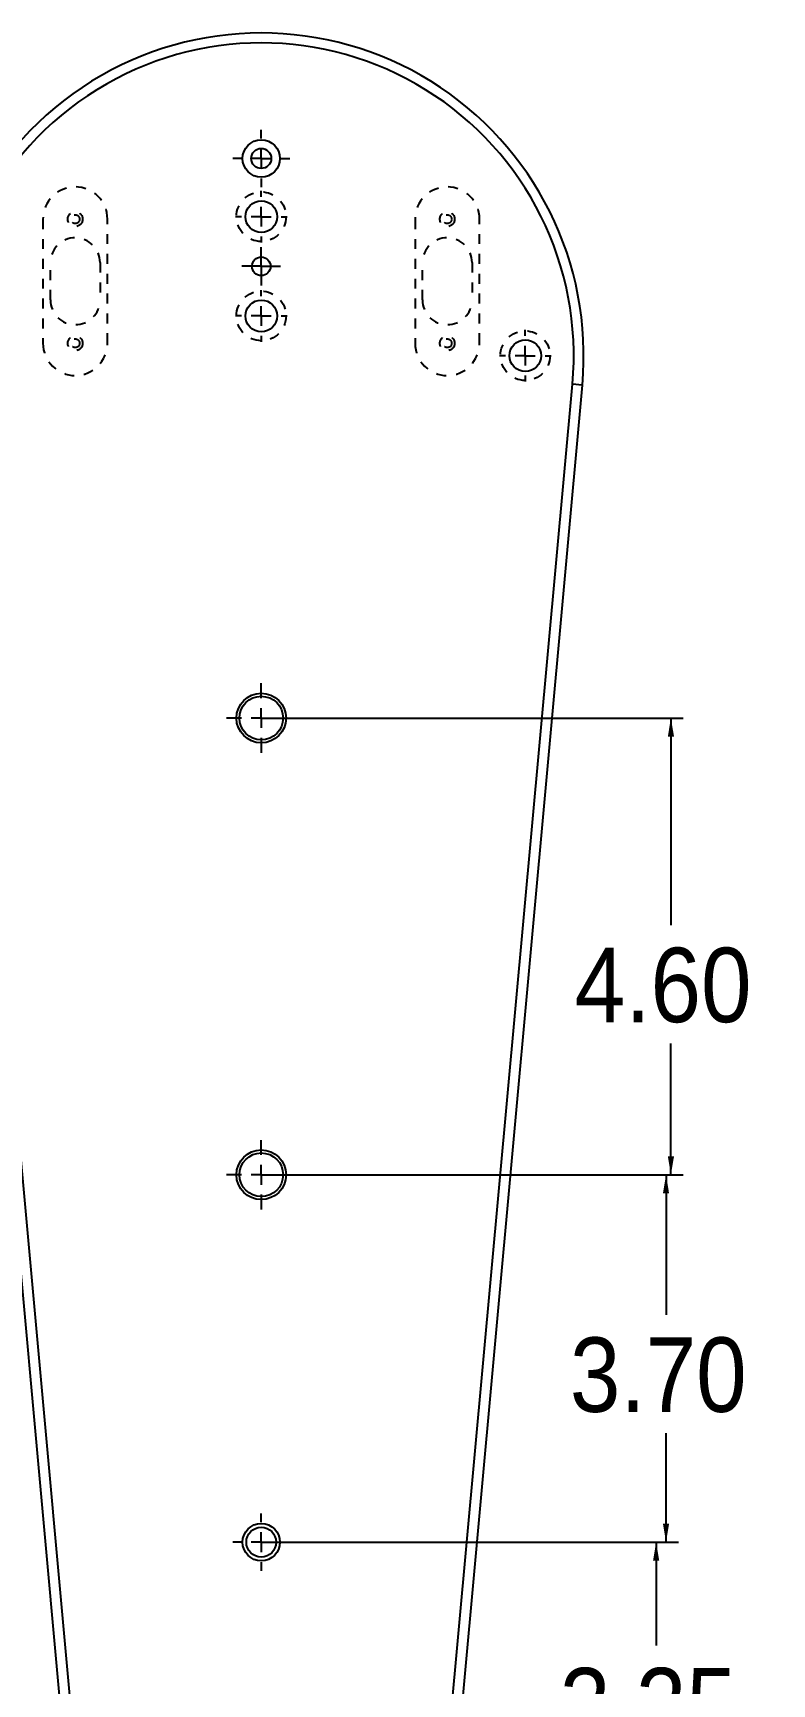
# Model space of a CAD drawing. Extents: x 5.6 to 41.9, y 2.5 to 31.5.
# Drawn here: x 34.4 to 41.85, y 14.92 to 31.55 of the extents above; entities that cross this region are included whole.
import ezdxf

# ---------------------------------------------------------------- set-up
doc = ezdxf.new("R2010")
doc.units = 0
doc.header["$MEASUREMENT"] = 0
doc.header["$PDSIZE"] = -1
doc.linetypes.add('HIDDEN', pattern=[0.075, 0.05, -0.025])
doc.layers.get('0').update_dxf_attribs({"linetype": 'CONTINUOUS'})
doc.layers.get('DEFPOINTS').update_dxf_attribs({"linetype": 'CONTINUOUS'})
doc.styles.add('SLDTEXTSTYLE0', font='GOTHIC.TTF', dxfattribs={"width": 0.913})
doc.dimstyles.new('SLDDIMSTYLE0', dxfattribs={"dimtxt": 1, "dimasz": 0.1875, "dimexe": 0.125, "dimexo": 0.0625, "dimgap": 0.25, "dimtad": 0, "dimtih": 1, "dimtoh": 1, "dimzin": 4, "dimtxsty": 'SLDTEXTSTYLE0', "dimsah": 1, "dimcen": 0.09, "dimclrd": 7, "dimclre": 7, "dimclrt": 7, "dimazin": 3, "dimtfac": 1, "dimtdec": 4, "dimtofl": 0, "dimtmove": 0, "dimatfit": 3, "dimtolj": 1, "dimtzin": 12})
doc.dimstyles.new('SLDDIMSTYLE1', dxfattribs={"dimtxt": 1, "dimasz": 0.1875, "dimexe": 0.125, "dimexo": 0.0625, "dimgap": 0.25, "dimtad": 0, "dimtih": 1, "dimtoh": 1, "dimzin": 12, "dimtxsty": 'SLDTEXTSTYLE0', "dimsah": 1, "dimcen": 0.09, "dimclrd": 7, "dimclre": 7, "dimclrt": 7, "dimazin": 3, "dimtfac": 1, "dimtdec": 4, "dimtofl": 0, "dimtmove": 0, "dimatfit": 3, "dimtolj": 1, "dimtzin": 12})

# ---------------------------------------------------------------- blocks, each defined once
blk = doc.blocks.new('*D0')
at = {"color": 7}
for p, q in [((36.752, 24.65), (40.956, 24.65)), ((40.831, 24.65), (40.831, 22.564)), ((40.831, 20.05), (40.831, 21.373)), ((36.752, 20.05), (40.956, 20.05))]:
    blk.add_line(p, q, dxfattribs=at)
for points in [[(40.831, 24.65), (40.8, 24.462), (40.863, 24.462)], [(40.831, 20.05), (40.863, 20.237), (40.8, 20.237)]]:
    blk.add_solid(points, dxfattribs=at)
at = {"layer": 'DEFPOINTS', "color": 7}
for p in [(36.702, 24.65), (36.702, 20.05)]:
    blk.add_point(p, dxfattribs=at)
at = {"color": 7, "insert": (39.862, 22.337), "char_height": 0.75, "attachment_point": 1, "style": 'SLDTEXTSTYLE0'}
blk.add_mtext('4.60', dxfattribs=at)
blk = doc.blocks.new('*D1')
at = {"color": 7}
for p, q in [((36.752, 20.05), (40.907, 20.05)), ((40.782, 20.05), (40.782, 18.639)), ((40.782, 16.35), (40.782, 17.448)), ((36.752, 16.35), (40.907, 16.35))]:
    blk.add_line(p, q, dxfattribs=at)
for points in [[(40.782, 20.05), (40.751, 19.862), (40.813, 19.862)], [(40.782, 16.35), (40.813, 16.537), (40.751, 16.537)]]:
    blk.add_solid(points, dxfattribs=at)
at = {"layer": 'DEFPOINTS', "color": 7}
for p in [(36.702, 20.05), (36.702, 16.35)]:
    blk.add_point(p, dxfattribs=at)
at = {"color": 7, "insert": (39.813, 18.412), "char_height": 0.75, "attachment_point": 1, "style": 'SLDTEXTSTYLE0'}
blk.add_mtext('3.70', dxfattribs=at)
blk = doc.blocks.new('*D2')
at = {"color": 7}
for p, q in [((36.752, 16.35), (40.807, 16.35)), ((40.682, 16.35), (40.682, 15.31)), ((40.682, 13.1), (40.682, 14.119)), ((36.752, 13.1), (40.807, 13.1))]:
    blk.add_line(p, q, dxfattribs=at)
for points in [[(40.682, 16.35), (40.651, 16.162), (40.714, 16.162)], [(40.682, 13.1), (40.714, 13.287), (40.651, 13.287)]]:
    blk.add_solid(points, dxfattribs=at)
at = {"layer": 'DEFPOINTS', "color": 7}
for p in [(36.702, 16.35), (36.702, 13.1)]:
    blk.add_point(p, dxfattribs=at)
at = {"color": 7, "insert": (39.713, 15.083), "char_height": 0.75, "attachment_point": 1, "style": 'SLDTEXTSTYLE0'}
blk.add_mtext('3.25', dxfattribs=at)
blk = doc.blocks.new('SW_CENTERMARK28')
at = {"color": 7, "linetype": 'CONTINUOUS'}
for p, q in [((36.702, 28.9), (36.702, 28.96)), ((36.702, 28.7), (36.702, 28.8)), ((36.502, 28.7), (36.442, 28.7)), ((36.702, 28.7), (36.602, 28.7)), ((36.702, 28.7), (36.702, 28.6)), ((36.702, 28.7), (36.802, 28.7)), ((36.902, 28.7), (36.962, 28.7)), ((36.702, 28.5), (36.702, 28.44))]:
    blk.add_line(p, q, dxfattribs=at)
blk = doc.blocks.new('SW_CENTERMARK29')
at = {"color": 7, "linetype": 'CONTINUOUS'}
for p, q in [((36.702, 29.9), (36.702, 29.96)), ((36.702, 29.7), (36.702, 29.8)), ((36.502, 29.7), (36.442, 29.7)), ((36.702, 29.7), (36.602, 29.7)), ((36.702, 29.7), (36.702, 29.6)), ((36.702, 29.7), (36.802, 29.7)), ((36.902, 29.7), (36.962, 29.7)), ((36.702, 29.5), (36.702, 29.44))]:
    blk.add_line(p, q, dxfattribs=at)
blk = doc.blocks.new('SW_CENTERMARK30')
at = {"color": 7, "linetype": 'CONTINUOUS'}
for p, q in [((36.702, 30.486), (36.702, 30.573)), ((36.502, 30.286), (36.414, 30.286)), ((36.702, 30.286), (36.602, 30.286)), ((36.702, 30.286), (36.702, 30.386)), ((36.702, 30.286), (36.702, 30.186)), ((36.702, 30.286), (36.802, 30.286)), ((36.902, 30.286), (36.989, 30.286)), ((36.702, 30.086), (36.702, 29.998))]:
    blk.add_line(p, q, dxfattribs=at)
blk = doc.blocks.new('SW_CENTERMARK31')
at = {"color": 7, "linetype": 'CONTINUOUS'}
for p, q in [((36.702, 24.85), (36.702, 25)), ((36.502, 24.65), (36.352, 24.65)), ((36.702, 24.65), (36.602, 24.65)), ((36.702, 24.65), (36.702, 24.75)), ((36.702, 24.65), (36.702, 24.55)), ((36.702, 24.65), (36.802, 24.65)), ((36.902, 24.65), (37.052, 24.65)), ((36.702, 24.45), (36.702, 24.3))]:
    blk.add_line(p, q, dxfattribs=at)
blk = doc.blocks.new('SW_CENTERMARK32')
at = {"color": 7, "linetype": 'CONTINUOUS'}
for p, q in [((36.702, 20.25), (36.702, 20.4)), ((36.702, 20.05), (36.702, 20.15)), ((36.502, 20.05), (36.352, 20.05)), ((36.702, 20.05), (36.602, 20.05)), ((36.702, 20.05), (36.702, 19.95)), ((36.702, 20.05), (36.802, 20.05)), ((36.902, 20.05), (37.052, 20.05)), ((36.702, 19.85), (36.702, 19.7))]:
    blk.add_line(p, q, dxfattribs=at)
blk = doc.blocks.new('SW_CENTERMARK33')
at = {"color": 7, "linetype": 'CONTINUOUS'}
for p, q in [((36.702, 16.55), (36.702, 16.637)), ((36.502, 16.35), (36.414, 16.35)), ((36.702, 16.35), (36.602, 16.35)), ((36.702, 16.35), (36.702, 16.45)), ((36.702, 16.35), (36.702, 16.25)), ((36.702, 16.35), (36.802, 16.35)), ((36.902, 16.35), (36.989, 16.35)), ((36.702, 16.15), (36.702, 16.062))]:
    blk.add_line(p, q, dxfattribs=at)
blk = doc.blocks.new('SW_CENTERMARK42')
at = {"color": 7, "linetype": 'CONTINUOUS'}
for p, q in [((36.702, 29.3), (36.702, 29.393)), ((36.702, 29.2), (36.702, 29.3)), ((36.602, 29.2), (36.508, 29.2)), ((36.702, 29.2), (36.602, 29.2)), ((36.702, 29.2), (36.702, 29.1)), ((36.702, 29.2), (36.802, 29.2)), ((36.702, 29.1), (36.702, 29.006)), ((36.802, 29.2), (36.896, 29.2))]:
    blk.add_line(p, q, dxfattribs=at)
blk = doc.blocks.new('SW_CENTERMARK43')
at = {"color": 7, "linetype": 'CONTINUOUS'}
for p, q in [((39.363, 28.5), (39.363, 28.56)), ((39.163, 28.3), (39.103, 28.3)), ((39.363, 28.3), (39.263, 28.3)), ((39.363, 28.3), (39.363, 28.4)), ((39.363, 28.3), (39.363, 28.2)), ((39.363, 28.3), (39.463, 28.3)), ((39.563, 28.3), (39.623, 28.3)), ((39.363, 28.1), (39.363, 28.04))]:
    blk.add_line(p, q, dxfattribs=at)

msp = doc.modelspace()

# ---------------------------------------------------------------- linework, layer by layer
at = {"color": 7, "linetype": 'HIDDEN'}
for p, q in [((34.502, 29.675), (34.502, 28.425)), ((35.152, 28.425), (35.152, 29.675)), ((38.252, 29.675), (38.252, 28.425)), ((38.902, 28.425), (38.902, 29.675)), ((34.577, 28.862), (34.577, 29.237)), ((35.077, 29.237), (35.077, 28.862)), ((38.327, 28.862), (38.327, 29.237)), ((38.827, 29.237), (38.827, 28.862))]:
    msp.add_line(p, q, dxfattribs=at)
at = {"color": 7, "linetype": 'CONTINUOUS'}
for p, q in [((35.706, 3.459), (33.465, 28.004)), ((33.565, 28.013), (35.806, 3.468)), ((37.598, 3.468), (39.839, 28.013)), ((39.938, 28.004), (37.698, 3.459)), ((39.938, 28.004), (39.839, 28.013))]:
    msp.add_line(p, q, dxfattribs=at)
for centre, radius in [((36.702, 30.286), 0.188), ((36.702, 30.286), 0.101), ((36.702, 29.7), 0.16), ((36.702, 29.2), 0.0938), ((36.702, 28.7), 0.16), ((39.363, 28.3), 0.16), ((36.702, 24.65), 0.25), ((36.702, 24.65), 0.22), ((36.702, 20.05), 0.25), ((36.702, 20.05), 0.22), ((36.702, 16.35), 0.188), ((36.702, 16.35), 0.15)]:
    msp.add_circle(centre, radius, dxfattribs=at)
at = {"color": 7, "linetype": 'HIDDEN'}
for centre, radius in [((36.702, 29.7), 0.25), ((34.827, 29.675), 0.0745), ((34.827, 29.675), 0.0445), ((38.577, 29.675), 0.0745), ((38.577, 29.675), 0.0445), ((36.702, 28.7), 0.25), ((34.827, 28.425), 0.0745), ((34.827, 28.425), 0.0445), ((38.577, 28.425), 0.0745), ((38.577, 28.425), 0.0445), ((39.363, 28.3), 0.25)]:
    msp.add_circle(centre, radius, dxfattribs=at)
at = {"color": 7, "linetype": 'CONTINUOUS'}
for radius in [3.25, 3.15]:
    msp.add_arc((36.702, 28.3), radius, 354.7841, 185.2159, dxfattribs=at)
at = {"color": 7, "linetype": 'HIDDEN'}
for centre, radius, start, end in [((34.827, 29.675), 0.325, 0, 180), ((38.577, 29.675), 0.325, 0, 180), ((34.827, 29.237), 0.25, 0, 180), ((38.577, 29.237), 0.25, 0, 180), ((34.827, 28.862), 0.25, 180, 0), ((38.577, 28.862), 0.25, 180, 0), ((34.827, 28.425), 0.325, 180, 0), ((38.577, 28.425), 0.325, 180, 0)]:
    msp.add_arc(centre, radius, start, end, dxfattribs=at)

# ---------------------------------------------------------------- block references
for name in ['SW_CENTERMARK30', 'SW_CENTERMARK29', 'SW_CENTERMARK42', 'SW_CENTERMARK28', 'SW_CENTERMARK43', 'SW_CENTERMARK31', 'SW_CENTERMARK32', 'SW_CENTERMARK33']:
    msp.add_blockref(name, (0, 0))

# ---------------------------------------------------------------- dimensions: what is measured, and where the dimension line sits
at = {"color": 7}
for base, p1, p2, dimstyle, picture, middle in [((40.831, 20.05), (36.702, 24.65), (36.702, 20.05), 'SLDDIMSTYLE0', '*D0', (40.831, 21.968)), ((40.782, 20.05), (36.702, 16.35), (36.702, 20.05), 'SLDDIMSTYLE0', '*D1', (40.782, 18.043)), ((40.682, 16.35), (36.702, 13.1), (36.702, 16.35), 'SLDDIMSTYLE1', '*D2', (40.682, 14.714))]:
    dim = msp.add_linear_dim(base=base, p1=p1, p2=p2, angle=90, dimstyle=dimstyle, dxfattribs=at)
    dim.commit()
    dim.dimension.update_dxf_attribs({"geometry": picture, "text_midpoint": middle, "dimtype": 160})

doc.saveas('drawing.dxf')
